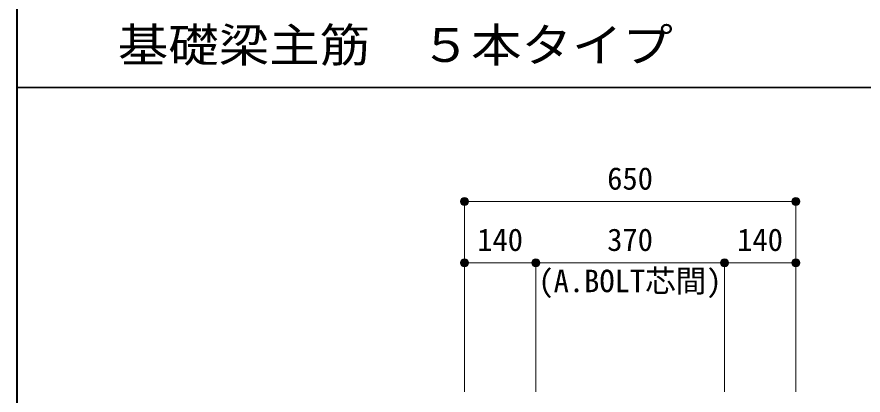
# Model space of a CAD drawing. Units: millimetres at full size, sheet at 1:20. Extents: x -3982 to 3969, y -2797 to 2801.
# Drawn here: x -3982 to -2322, y -751 to -10 of the extents above; entities that cross this region are included whole.
import ezdxf
from ezdxf.enums import TextEntityAlignment as Align

# ---------------------------------------------------------------- set-up
doc = ezdxf.new("R2010")
doc.units = ezdxf.units.MM
doc.header["$LTSCALE"] = 20
doc.header["$PDMODE"] = 32
doc.header["$PDSIZE"] = 12
for name, color, linetype, lineweight in [('6-7_文字', 7, 'Continuous', 18), ('6-D_寸法', 4, 'Continuous', 9), ('F-0_枠', 6, 'Continuous', 40)]:
    doc.layers.add(name, color=color, linetype=linetype, lineweight=lineweight)
doc.styles.add('ＭＳ ゴシック', font='')
doc.styles.get('ＭＳ ゴシック').set_extended_font_data('MS Gothic')

msp = doc.modelspace()

# ---------------------------------------------------------------- linework, layer by layer
at = {"layer": '6-D_寸法'}
for p, q in [((-3103.87, -371.65), (-2453.87, -371.65)), ((-2453.87, -371.65), (-2453.87, -491.65)), ((-3103.87, -491.65), (-2963.87, -491.65)), ((-2963.87, -491.65), (-2963.87, -744.67)), ((-2963.87, -491.65), (-2593.87, -491.65)), ((-2593.87, -491.65), (-2593.87, -744.67)), ((-2593.87, -491.65), (-2453.87, -491.65)), ((-2453.87, -491.65), (-2453.87, -744.67))]:
    msp.add_line(p, q, dxfattribs=at)
msp.add_lwpolyline([(-3103.87, -371.65), (-3103.87, -491.65), (-3103.87, -744.67)], dxfattribs=at)
for centre, radius in [((-3103.87, -371.65), 8), ((-3103.87, -371.65), 7.2), ((-2453.87, -371.65), 8), ((-2453.87, -371.65), 7.2), ((-3103.87, -371.65), 6.4), ((-3103.87, -371.65), 5.6), ((-3103.87, -371.65), 4.8), ((-3103.87, -371.65), 4), ((-3103.87, -371.65), 3.2), ((-3103.87, -371.65), 2.4), ((-3103.87, -371.65), 1.6), ((-3103.87, -371.65), 0.8), ((-2453.87, -371.65), 6.4), ((-2453.87, -371.65), 5.6), ((-2453.87, -371.65), 4.8), ((-2453.87, -371.65), 4), ((-2453.87, -371.65), 3.2), ((-2453.87, -371.65), 2.4), ((-2453.87, -371.65), 1.6), ((-2453.87, -371.65), 0.8), ((-3103.87, -491.65), 8), ((-3103.87, -491.65), 7.2), ((-3103.87, -491.65), 6.4), ((-3103.87, -491.65), 5.6), ((-3103.87, -491.65), 4.8), ((-3103.87, -491.65), 4), ((-3103.87, -491.65), 3.2), ((-3103.87, -491.65), 2.4), ((-3103.87, -491.65), 1.6), ((-3103.87, -491.65), 0.8), ((-2963.87, -491.65), 8), ((-2963.87, -491.65), 7.2), ((-2963.87, -491.65), 6.4), ((-2963.87, -491.65), 5.6), ((-2963.87, -491.65), 4.8), ((-2963.87, -491.65), 4), ((-2963.87, -491.65), 3.2), ((-2963.87, -491.65), 2.4), ((-2963.87, -491.65), 1.6), ((-2963.87, -491.65), 0.8), ((-2593.87, -491.65), 8), ((-2593.87, -491.65), 7.2), ((-2593.87, -491.65), 6.4), ((-2593.87, -491.65), 5.6), ((-2593.87, -491.65), 4.8), ((-2593.87, -491.65), 4), ((-2593.87, -491.65), 3.2), ((-2593.87, -491.65), 2.4), ((-2593.87, -491.65), 1.6), ((-2593.87, -491.65), 0.8), ((-2453.87, -491.65), 8), ((-2453.87, -491.65), 7.2), ((-2453.87, -491.65), 6.4), ((-2453.87, -491.65), 5.6), ((-2453.87, -491.65), 4.8), ((-2453.87, -491.65), 4), ((-2453.87, -491.65), 3.2), ((-2453.87, -491.65), 2.4), ((-2453.87, -491.65), 1.6), ((-2453.87, -491.65), 0.8)]:
    msp.add_circle(centre, radius, dxfattribs=at)
at = {"layer": '6-D_寸法', "color": 7}
for p in [(-3103.87, -371.65), (-2453.87, -371.65), (-3103.87, -491.65), (-2963.87, -491.65), (-2593.87, -491.65), (-2453.87, -491.65)]:
    msp.add_point(p, dxfattribs=at)
at = {"layer": 'F-0_枠'}
msp.add_line((-3981.92, 2800.77), (-3981.92, -2796.83), dxfattribs=at)
at = {"layer": 'F-0_枠', "color": 2, "lineweight": 35}
msp.add_line((-3981.92, -148.03), (2482.4, -148.03), dxfattribs=at)

# ---------------------------------------------------------------- texts
at = {"layer": '6-7_文字', "color": 2, "style": 'ＭＳ ゴシック', "width": 1.1}
msp.add_text('\u3000\u3000基礎梁主筋\u3000５本タイプ', height=65.98, dxfattribs=at).set_placement((-3981.92, -118.03), align=Align.BOTTOM_LEFT)
at = {"layer": '6-D_寸法', "style": 'ＭＳ ゴシック'}
for s, p in [('650', (-2823.87, -361.65)), ('140', (-3078.87, -481.65)), ('370', (-2823.87, -481.65)), ('140', (-2568.87, -481.65)), ('(A.BOLT芯間)', (-2958.87, -562.38))]:
    msp.add_text(s, height=43.99, dxfattribs=at).set_placement(p, align=Align.BOTTOM_LEFT)

doc.saveas('drawing.dxf')
